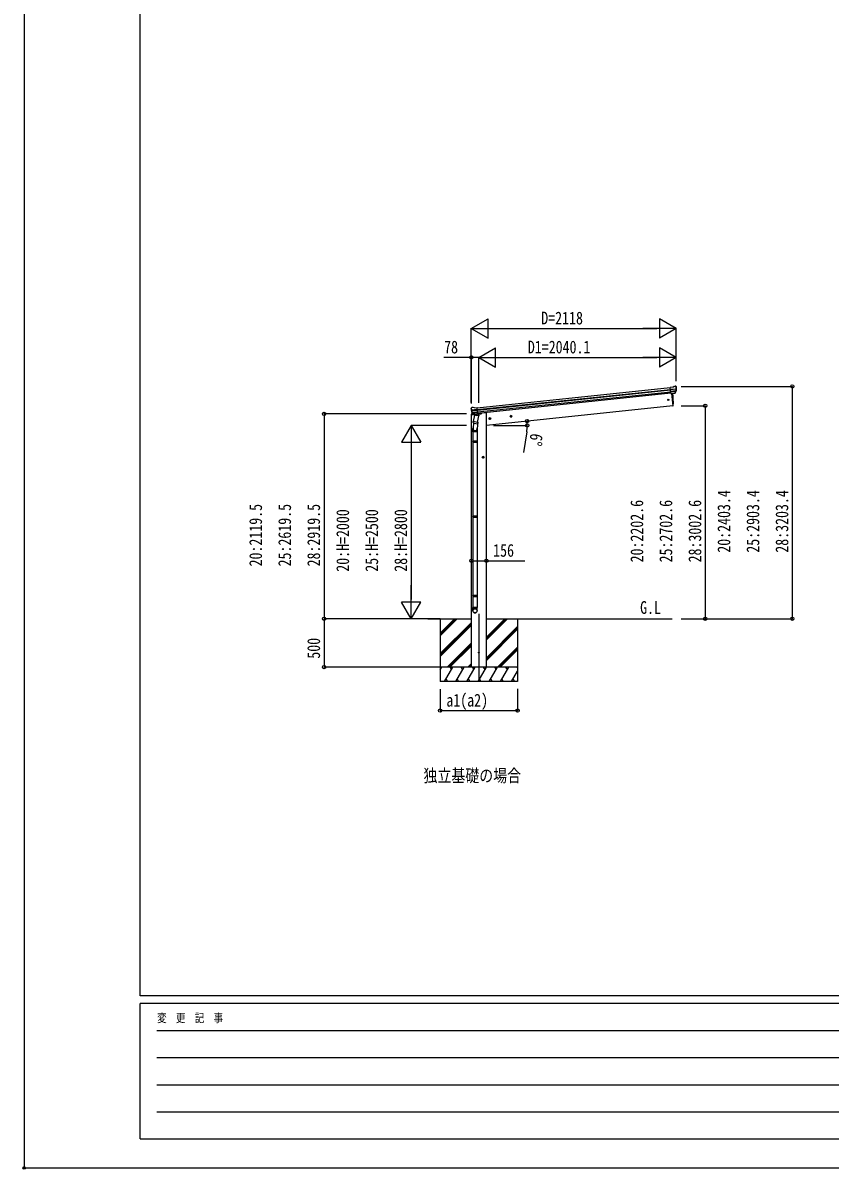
# Model space of a CAD drawing. Units: millimetres, scale not verified. Extents: x -16832 to 16820, y -11892 to 11880.
# Drawn here: x -16832 to -8490, y -11892 to -37 of the extents above; entities that cross this region are included whole.
import ezdxf
from ezdxf.enums import TextEntityAlignment as Align

# ---------------------------------------------------------------- set-up
doc = ezdxf.new("R2010")
doc.units = ezdxf.units.MM
doc.header["$LTSCALE"] = 50
doc.header["$PDMODE"] = 32
doc.header["$PDSIZE"] = 25
for name, color, linetype in [('0-2_USER1', 3, 'Continuous'), ('0-3_YKK_11', 7, 'Continuous'), ('0-4_YKK_12', 2, 'Continuous'), ('0-5_YKK_13', 4, 'Continuous'), ('0-6_YKK_A1', 4, 'Continuous'), ('0-7_YKK_D', 6, 'Continuous'), ('0-8_YKK_ZWAK', 7, 'Continuous')]:
    doc.layers.add(name, color=color, linetype=linetype)
doc.styles.add('ＭＳ ゴシック', font='')
doc.styles.get('ＭＳ ゴシック').set_extended_font_data('MS Gothic')

msp = doc.modelspace()

# ---------------------------------------------------------------- linework, layer by layer
at = {"layer": '0-3_YKK_11'}
msp.add_point((-16820, -11880), dxfattribs=at)
at = {"layer": '0-4_YKK_12'}
msp.add_line((-12119.92, -6147.5), (-12119.92, -6852.5), dxfattribs=at)
at = {"layer": '0-5_YKK_13'}
for p, q in [((-10115.36, -3803.42), (-10141.89, -3806.21)), ((-10135.1, -3870.76), (-10141.89, -3806.21)), ((-10139.73, -3826.74), (-10079.99, -3820.46)), ((-10079.51, -3826.33), (-10139.11, -3832.59)), ((-10080.35, -3843.08), (-10137.38, -3849.08)), ((-10081.74, -3847.74), (-10136.91, -3853.54)), ((-10091.75, -3865.98), (-10135.13, -3870.54)), ((-10135.1, -3870.76), (-10125.16, -3869.72)), ((-10128.22, -3870.04), (-10114.83, -3997.43)), ((-10125.16, -3869.72), (-10124.88, -3869.78)), ((-10124.88, -3869.78), (-10099.55, -3867.12)), ((-10099.55, -3867.12), (-10099.3, -3867)), ((-10099.3, -3867), (-10091.61, -3866.19)), ((-10090.3, -3864.32), (-10080.85, -3846.02)), ((-10089.24, -3864.75), (-10079.12, -3846.49)), ((-10089.05, -3794.62), (-10089.05, -3794.62)), ((-10085.38, -3795.71), (-10085.38, -3795.71)), ((-10085.38, -3795.71), (-10081.06, -3799.21)), ((-10081.06, -3799.21), (-10080.2, -3799.9)), ((-10078.81, -3803.6), (-10079.12, -3801.75)), ((-12200.21, -4026.57), (-12200.29, -4024.7)), ((-12198.92, -4021.8), (-12199.62, -4022.66)), ((-12195.42, -4017.48), (-12198.92, -4021.8)), ((-12195.42, -4017.48), (-12195.42, -4017.48)), ((-12192.07, -4015.66), (-12192.06, -4015.66)), ((-12164.49, -4018.79), (-12137.97, -4016.01)), ((-12131.19, -4080.56), (-12137.97, -4016.01)), ((-10114.83, -3997.43), (-10112.78, -3997.14)), ((-12199.92, -4085.16), (-12200.82, -4091.99)), ((-12200.82, -4091.99), (-12167.09, -4088.45)), ((-12180.41, -4080.8), (-12197.26, -4082.57)), ((-12135.81, -4036.54), (-12195.55, -4042.81)), ((-12194.8, -4048.65), (-12135.2, -4042.39)), ((-12177.29, -4084.21), (-12190.99, -4068.46)), ((-12190.5, -4064.87), (-12133.47, -4058.87)), ((-12176.35, -4083.57), (-12189.4, -4067.64)), ((-12188.17, -4069.14), (-12133, -4063.34)), ((-12163.85, -4093.5), (-12177.21, -4159.15)), ((-12166.99, -4084.32), (-12174.68, -4085.13)), ((-12174.59, -4084.89), (-12131.21, -4080.33)), ((-12173.84, -4085.13), (-12172.27, -4084.97)), ((-12172.27, -4084.97), (-12134.73, -4081.02)), ((-12170.48, -4085.43), (-12170.63, -4086.16)), ((-12170.02, -4087.29), (-12145.26, -4097.04)), ((-12166.72, -4084.39), (-12166.99, -4084.32)), ((-12141.39, -4081.72), (-12166.72, -4084.39)), ((-12118.97, -4102.63), (-12163.85, -4093.5)), ((-12161.68, -4090.58), (-12162.34, -4093.81)), ((-12140.87, -4082.05), (-12143.79, -4096.4)), ((-12141.13, -4081.6), (-12141.39, -4081.72)), ((-12131.19, -4080.56), (-12141.13, -4081.6)), ((-12134.73, -4081.02), (-12133.17, -4080.86)), ((-12132.33, -4168.28), (-12118.97, -4102.63)), ((-12131.35, -4078.98), (-12130.43, -4079.16)), ((-12130.43, -4079.16), (-12119.23, -4096.09)), ((-12127.07, -4084.24), (-12097.8, -4081.16)), ((-12119.23, -4096.09), (-12120.49, -4102.32)), ((-12092.94, -4073.61), (-12093.37, -4076.84)), ((-12182.51, -4267.32), (-12182.51, -4232.97)), ((-12136.51, -4267.32), (-12182.51, -4267.32)), ((-12180.51, -4267.32), (-12180.51, -4364.07)), ((-12174.8, -4174.44), (-12180.36, -4230.16)), ((-12179.69, -4171.4), (-12177.2, -4159.15)), ((-12179.48, -4172.8), (-12179.48, -4172.8)), ((-12178.14, -4173.76), (-12137.18, -4182.09)), ((-12132.33, -4168.28), (-12177.21, -4159.15)), ((-12131.9, -4166.14), (-12138.55, -4233.89)), ((-12138.51, -4267.32), (-12138.51, -4364.07)), ((-12136.51, -4232.67), (-12136.51, -4267.32)), ((-12132.34, -4168.28), (-12134.88, -4180.75)), ((-12182.51, -4366.07), (-12181.51, -4364.07)), ((-12136.51, -4366.07), (-12182.51, -4366.07)), ((-12136.51, -4374.07), (-12182.51, -4374.07)), ((-12137.51, -4364.07), (-12181.51, -4364.07)), ((-12137.51, -4376.07), (-12181.51, -4376.07)), ((-12180.51, -4376.07), (-12180.51, -5139.95)), ((-12138.51, -4376.07), (-12138.51, -5139.95)), ((-12136.51, -4366.07), (-12137.51, -4364.07)), ((-12136.51, -4374.07), (-12137.51, -4376.07)), ((-12136.51, -4366.07), (-12136.51, -4374.07)), ((-12182.51, -5141.95), (-12181.51, -5139.95)), ((-12136.51, -5141.95), (-12182.51, -5141.95)), ((-12136.51, -5149.95), (-12182.51, -5149.95)), ((-12137.51, -5139.95), (-12181.51, -5139.95)), ((-12137.51, -5151.95), (-12181.51, -5151.95)), ((-12180.51, -5151.95), (-12180.51, -5960.44)), ((-12138.51, -5151.95), (-12138.51, -5960.44)), ((-12136.51, -5141.95), (-12137.51, -5139.95)), ((-12136.51, -5149.95), (-12137.51, -5151.95)), ((-12136.51, -5141.95), (-12136.51, -5149.95)), ((-12182.51, -5962.44), (-12181.51, -5960.44)), ((-12136.51, -5962.44), (-12182.51, -5962.44)), ((-12136.51, -5970.44), (-12182.51, -5970.44)), ((-12137.51, -5960.44), (-12181.51, -5960.44)), ((-12137.51, -5972.44), (-12181.51, -5972.44)), ((-12180.51, -5972.44), (-12180.51, -6082.44)), ((-12138.51, -5972.44), (-12138.51, -6082.44)), ((-12136.51, -5962.44), (-12137.51, -5960.44)), ((-12136.51, -5970.44), (-12137.51, -5972.44)), ((-12136.51, -5962.44), (-12136.51, -5970.44)), ((-12182.51, -6116.58), (-12182.51, -6082.44)), ((-12136.51, -6082.44), (-12182.51, -6082.44)), ((-12136.51, -6116.58), (-12136.51, -6082.44))]:
    msp.add_line(p, q, dxfattribs=at)
for points in [[(-10115.36, -3803.42), (-10103.77, -3796.45), (-10103.76, -3796.45)], [(-10102.54, -3796.04), (-10102.53, -3796.04), (-10089.05, -3794.62)], [(-12178.58, -4014.24), (-12178.58, -4014.24), (-12192.06, -4015.66)], [(-12164.49, -4018.79), (-12177.29, -4014.39), (-12177.29, -4014.39)], [(-12182.51, -4366.07), (-12182.51, -4374.07), (-12181.51, -4376.07)], [(-12182.51, -5141.95), (-12182.51, -5149.95), (-12181.51, -5151.95)], [(-12182.51, -5962.44), (-12182.51, -5970.44), (-12181.51, -5972.44)]]:
    msp.add_lwpolyline(points, dxfattribs=at)
for centre, radius in [((-10161.62, -3934.88), 6.5), ((-12119.92, -6550), 5)]:
    msp.add_circle(centre, radius, dxfattribs=at)
for centre, radius, start, end in [((-11009.43, -3957.22), 900, 357.63919, 5.64986), ((-10102.22, -3799.02), 3, 96.02369, 120.97631), ((-10091.86, -3863.3), 2.99, 285.2717, 331.00739), ((-10088.53, -3799.6), 5, 51.04426, 95.95574), ((-10272.37, -3825.25), 192.44, 1.4271, 6.57578), ((-10083.51, -3844.64), 3, 332.69111, 354.20009), ((-10279.71, -3824.72), 200.2, 354.20009, 359.53883), ((-10034.72, -3818.35), 45.32, 182.67122, 185.64518), ((-10079.32, -3827.67), 1.35, 95.1605, 97.91927), ((-10076.72, -3826.11), 2.74, 179.02151, 184.43412), ((-10081.75, -3845.04), 3, 331, 354.13916), ((-10279.71, -3824.72), 202, 354.13916, 6), ((-11999.32, -4005.45), 202, 186, 197.86084), ((-12006.38, -4007.5), 192.44, 185.42422, 190.5729), ((-12191.54, -4020.63), 5, 96.04426, 140.95574), ((-12178.27, -4017.22), 3, 71.02369, 95.97631), ((-10113.2, -3994.17), 3, 278, 357.63919), ((-12196.94, -4085.55), 3, 96, 172.5), ((-12240.27, -4050.16), 45.32, 6.35482, 9.32878), ((-12197.58, -4049.02), 2.74, 7.56588, 12.97849), ((-12194.71, -4050), 1.35, 94.08073, 96.8395), ((-11999.32, -4005.45), 200.2, 192.46117, 197.79991), ((-12188.72, -4066.49), 3, 197.86084, 221), ((-12187.08, -4065.74), 3, 197.79991, 219.30889), ((-12175.03, -4082.25), 2.99, 220.99261, 266.7283), ((-12173.89, -4084.64), 0.5, 240.73754, 276), ((-12170.97, -4085.33), 0.5, 348.5, 96), ((-12169.65, -4086.36), 1, 168.5, 248.5), ((-12144.79, -4096.13), 1.03, 242.53897, 344.46569), ((-12140.29, -4082.21), 0.604, 93.09842, 164.70595), ((-12133.22, -4080.36), 0.5, 276, 311.26246), ((-12098.33, -4076.19), 5, 276, 352.5), ((-12152.51, -4232.97), 30, 177.45142, 180), ((-12177.79, -4171.82), 1.95, 167.54017, 209.97766), ((-12177.74, -4171.8), 2, 209.90962, 258.5), ((-12136.78, -4180.13), 2, 258.5, 341.96843)]:
    msp.add_arc(centre, radius, start, end, dxfattribs=at)
for centre, major_axis, ratio, start_param, end_param in [((-10092.06, -3863), (-0.11, 3), 0.642905, 3.24593831, 4.20392797), ((-10091.93, -3863.2), (1.66, -2.51), 0.997631, 5.80419048, 5.89294842), ((-10092, -3863.09), (3.53, -2.11), 0.650902, 5.25614477, 5.32895537), ((-10089.63, -3862.74), (1.08, 3.13), 0.040856, 2.11350352, 2.14162489), ((-10081.07, -3803.21), (-0.87, 5.91), 0.020485, 0.67143203, 1.56913061), ((-10086.47, -3798.69), (5.88, -1.31), 0.24881, 0.46058498, 0.46410383), ((-10082.09, -3802.24), (-2.34, 1.9), 0.995767, 3.98597162, 4.71238898), ((-10277.4, -3846.66), (-20.92, 199.05), 0.994373, 4.71137894, 4.7277536), ((-12197.29, -4024.55), (1.9, 2.34), 0.995767, 1.57079633, 2.29721369), ((-12193.74, -4020.17), (-5.48, -2.51), 0.24881, 5.81908147, 5.82260033), ((-12198.08, -4025.71), (-0.38, 5.97), 0.020485, 4.7140547, 5.61175327), ((-11997.01, -4027.4), (-20.92, 199.05), 0.994373, 1.55543171, 1.57180637), ((-12177.33, -4082.17), (-1.71, 2.84), 0.040856, 4.14156042, 4.16968179), ((-12174.9, -4081.91), (-0.51, 2.96), 0.642905, 2.07925734, 3.03724699), ((-12174.94, -4082.02), (-3.02, -2.79), 0.650902, 0.95422993, 1.02704053), ((-12174.99, -4082.14), (-1.1, -2.8), 0.997631, 0.39023689, 0.47899483), ((-12159.51, -4232.67), (23, 0), 0.996195, 2.62193603, 6.60747969), ((-12159.51, -4232.67), (21, 0), 0.996195, 3.02154981, 6.2247991), ((-12159.51, -6114.84), (-23, 0), 0.996195, 3.14159265, 6.28318531), ((-12159.51, -6116.58), (-23, 0), 0.996195, 3.14159265, 6.28318531), ((-12159.51, -6116.58), (0, -23.43), 0.981806, 4.71238898, 7.85398163)]:
    msp.add_ellipse(centre, major_axis=major_axis, ratio=ratio, start_param=start_param, end_param=end_param, dxfattribs=at)
msp.add_ellipse((-12159.51, -6116.58), major_axis=(21, 0), ratio=0.996195, dxfattribs=at)
at = {"layer": '0-6_YKK_A1'}
for p, q in [((-12137.76, -4018), (-10141.68, -3808.2)), ((-12135.78, -4036.89), (-10139.69, -3827.09)), ((-12135.35, -4041.07), (-10139.25, -3831.27)), ((-12133.25, -4060.93), (-10137.16, -3851.13)), ((-10135.41, -3867.87), (-12131.49, -4077.67)), ((-10128.22, -3870.04), (-10114.83, -3997.43)), ((-10114.83, -3997.43), (-12042.17, -4200)), ((-12197.67, -6700), (-12197.67, -4091.66)), ((-11996.01, -4127.78), (-12015.9, -4129.87)), ((-12006.74, -4121.36), (-12012.81, -4125.77)), ((-12012.81, -4125.77), (-12012.03, -4133.24)), ((-12012.03, -4133.24), (-12005.17, -4136.29)), ((-12004.91, -4138.77), (-12007, -4118.88)), ((-11999.88, -4124.41), (-12006.74, -4121.36)), ((-11777.22, -4104.78), (-11797.11, -4106.87)), ((-11787.94, -4098.36), (-11794.02, -4102.78)), ((-11794.02, -4102.78), (-11793.23, -4110.24)), ((-11793.23, -4110.24), (-11786.38, -4113.29)), ((-11786.12, -4115.77), (-11788.21, -4095.88)), ((-11781.09, -4101.42), (-11787.94, -4098.36)), ((-12066.17, -4529.55), (-12086.17, -4529.55)), ((-12076.17, -4522.05), (-12082.67, -4525.8)), ((-12082.67, -4525.8), (-12082.67, -4533.3)), ((-12082.67, -4533.3), (-12076.17, -4537.06)), ((-12076.17, -4539.55), (-12076.17, -4519.55)), ((-12069.67, -4525.8), (-12076.17, -4522.05)), ((-12648.81, -6200), (-12197.67, -6200)), ((-12519.92, -6200), (-12519.92, -6850)), ((-12519.92, -6376.57), (-12343.35, -6200)), ((-12519.92, -6362.43), (-12357.49, -6200)), ((-12519.92, -6348.29), (-12371.63, -6200)), ((-12519.92, -6560.42), (-12197.67, -6238.17)), ((-12519.92, -6574.56), (-12197.67, -6252.31)), ((-12519.92, -6588.7), (-12197.67, -6266.45)), ((-12042.17, -6200), (-10123.23, -6200)), ((-12042.17, -6419.32), (-11822.85, -6200)), ((-12042.17, -6405.18), (-11836.99, -6200)), ((-12042.17, -6391.04), (-11851.13, -6200)), ((-12042.17, -6603.17), (-11719.92, -6280.92)), ((-11719.92, -6200), (-11719.92, -6850)), ((-12042.17, -6617.31), (-11719.92, -6295.06)), ((-12042.17, -6631.45), (-11719.92, -6309.2)), ((-12447.31, -6699.94), (-12197.67, -6450.3)), ((-12433.17, -6699.94), (-12197.67, -6464.44)), ((-12419.03, -6699.94), (-12197.67, -6478.59)), ((-11926.81, -6699.94), (-11719.92, -6493.05)), ((-11912.67, -6699.94), (-11719.92, -6507.19)), ((-11898.53, -6699.94), (-11719.92, -6521.34)), ((-12519.92, -6728.94), (-12503.21, -6700)), ((-11719.92, -6700), (-12519.92, -6700)), ((-12474.35, -6850), (-12387.74, -6700)), ((-12402.74, -6725.98), (-12417.74, -6700)), ((-12358.87, -6850), (-12272.27, -6700)), ((-12287.27, -6725.98), (-12302.27, -6700)), ((-12243.4, -6850), (-12156.8, -6700)), ((-12235.18, -6699.94), (-12197.67, -6662.43)), ((-12221.04, -6699.94), (-12197.67, -6676.58)), ((-12206.89, -6699.94), (-12197.67, -6690.72)), ((-12171.8, -6725.98), (-12186.8, -6700)), ((-12127.93, -6850), (-12041.33, -6700)), ((-12056.33, -6725.98), (-12071.33, -6700)), ((-12012.46, -6850), (-11925.86, -6700)), ((-11940.86, -6725.98), (-11955.86, -6700)), ((-11897, -6850), (-11810.39, -6700)), ((-11825.39, -6725.98), (-11840.39, -6700)), ((-11781.53, -6850), (-11719.92, -6743.3)), ((-11719.92, -6708.67), (-11724.93, -6700)), ((-11719.92, -6850), (-12519.92, -6850)), ((-12459.35, -6824.02), (-12444.35, -6850)), ((-12343.88, -6824.02), (-12328.88, -6850)), ((-12228.41, -6824.02), (-12213.41, -6850)), ((-12112.93, -6824.02), (-12097.94, -6850)), ((-11997.47, -6824.02), (-11982.47, -6850)), ((-11882, -6824.02), (-11867, -6850)), ((-11766.53, -6824.02), (-11751.53, -6850))]:
    msp.add_line(p, q, dxfattribs=at)
for points in [[(-12042.17, -6700), (-12042.17, -4071), (-12062.17, -4071), (-12093.03, -4074.24)], [(-12005.17, -4136.29), (-11999.1, -4131.88), (-11999.88, -4124.41)], [(-11786.38, -4113.29), (-11780.3, -4108.88), (-11781.09, -4101.42)], [(-12076.17, -4537.06), (-12069.67, -4533.3), (-12069.67, -4525.8)]]:
    msp.add_lwpolyline(points, dxfattribs=at)
for centre, radius in [((-12005.96, -4128.82), 8.5), ((-12005.96, -4128.82), 7.7), ((-12005.96, -4128.82), 6.5), ((-11787.16, -4105.83), 8.5), ((-11787.16, -4105.83), 7.7), ((-11787.16, -4105.83), 6.5), ((-12076.17, -4529.55), 8.5), ((-12076.17, -4529.55), 7.7), ((-12076.17, -4529.55), 6.5)]:
    msp.add_circle(centre, radius, dxfattribs=at)
at = {"layer": '0-7_YKK_D'}
for p, q in [((-12198.17, -3196.6), (-12024.97, -3096.6)), ((-12198.17, -3964.02), (-12198.17, -3195.6)), ((-12198.17, -3196.6), (-12024.97, -3296.6)), ((-12198.17, -3196.6), (-11851.76, -3196.6)), ((-12024.97, -3296.6), (-12024.97, -3096.6)), ((-11998.17, -3196.6), (-10279.79, -3196.6)), ((-10079.79, -3196.6), (-10426.2, -3196.6)), ((-10079.79, -3196.6), (-10252.99, -3096.6)), ((-10252.99, -3096.6), (-10252.99, -3296.6)), ((-10079.79, -3196.6), (-10252.99, -3296.6)), ((-10079.79, -3741.28), (-10079.79, -3195.6)), ((-12119.92, -3496.6), (-11946.72, -3396.6)), ((-11946.72, -3596.6), (-11946.72, -3396.6)), ((-10079.79, -3496.6), (-10252.99, -3396.6)), ((-10252.99, -3396.6), (-10252.99, -3596.6)), ((-12197.67, -3974.02), (-12197.67, -3495.6)), ((-12119.92, -3965.85), (-12119.92, -3495.6)), ((-12119.92, -3964.85), (-12119.92, -3495.6)), ((-12119.92, -3496.6), (-11946.72, -3596.6)), ((-12119.92, -3496.6), (-11773.51, -3496.6)), ((-11919.92, -3496.6), (-10279.79, -3496.6)), ((-10079.79, -3496.6), (-10426.2, -3496.6)), ((-10079.79, -3496.6), (-10252.99, -3596.6)), ((-10079.79, -3741.28), (-10079.79, -3495.6)), ((-10028.95, -3796.6), (-8878.79, -3796.6)), ((-8879.79, -3796.6), (-8879.79, -6200)), ((-10028.95, -3997.43), (-9778.79, -3997.43)), ((-9779.79, -3997.43), (-9779.79, -6200)), ((-12248.17, -4080.51), (-13720.92, -4080.51)), ((-13719.92, -4080.51), (-13719.92, -6200)), ((-12819.92, -4200), (-12919.92, -4373.21)), ((-12248.17, -4200), (-12820.92, -4200)), ((-12819.92, -4200), (-12719.92, -4373.21)), ((-12819.92, -4200), (-12819.92, -4546.41)), ((-11967.81, -4200), (-11618.26, -4200)), ((-11624.72, -4267.78), (-11659.21, -4480.2)), ((-12919.92, -4373.21), (-12719.92, -4373.21)), ((-12819.92, -4400), (-12819.92, -6000)), ((-12819.92, -6200), (-12819.92, -5853.59)), ((-12819.92, -6200), (-12919.92, -6026.79)), ((-12719.92, -6026.79), (-12919.92, -6026.79)), ((-12819.92, -6200), (-12719.92, -6026.79)), ((-12649.81, -6200), (-13720.92, -6200)), ((-12520.92, -6200), (-13720.92, -6200)), ((-13719.92, -6200), (-13719.92, -6700)), ((-12649.81, -6200), (-12820.92, -6200)), ((-10028.95, -6200), (-9778.79, -6200)), ((-10027.95, -6200), (-8878.79, -6200)), ((-12520.92, -6700), (-13720.92, -6700)), ((-12519.92, -6929.4), (-12519.92, -7151)), ((-11719.92, -6924.38), (-11719.92, -7151)), ((-12519.92, -7150), (-11719.92, -7150))]:
    msp.add_line(p, q, dxfattribs=at)
for points in [[(-12119.92, -3496.6), (-12197.67, -3496.6), (-12480.87, -3496.6)], [(-12197.67, -5600), (-12042.17, -5600), (-11643.77, -5600)]]:
    msp.add_lwpolyline(points, dxfattribs=at)
for centre in [(-12197.67, -3496.6), (-8879.79, -3796.6), (-9779.79, -3997.43), (-13719.92, -4080.51), (-11621.57, -4155.79), (-11619.26, -4200), (-12197.67, -5600), (-12042.17, -5600), (-13719.92, -6200), (-13719.92, -6200), (-9779.79, -6200), (-8879.79, -6200), (-13719.92, -6700), (-12519.92, -7150), (-11719.92, -7150)]:
    msp.add_circle(centre, 17, dxfattribs=at)
for start, end in [(350.77751, 0), (0, 6)]:
    msp.add_arc((-12042.17, -4200), 422.91, start, end, dxfattribs=at)
at = {"layer": '0-8_YKK_ZWAK'}
for p, q in [((-15619.92, -10100), (-15619.92, 11100)), ((15580.08, -10100), (-15619.92, -10100)), ((-5219.92, -10180), (-15619.92, -10180)), ((-15619.92, -11580), (-15619.92, -10180)), ((-15449.92, -10460), (-5419.92, -10460)), ((-15449.92, -10740), (-5419.92, -10740)), ((-15449.92, -11020), (-5419.92, -11020)), ((-15449.92, -11300), (-5419.92, -11300)), ((-15619.92, -11580), (-5219.92, -11580))]:
    msp.add_line(p, q, dxfattribs=at)
msp.add_lwpolyline([(-16820, -11880), (16820, -11880), (16820, 11880), (-16820, 11880)], close=True, dxfattribs=at)

# ---------------------------------------------------------------- texts
at = {"layer": '0-2_USER1', "style": 'ＭＳ ゴシック', "width": 0.8}
for s, p in [('G.L', (-10452.99, -6189.34)), ('独立基礎の場合', (-12692, -7928))]:
    msp.add_text(s, height=132, dxfattribs=at).set_placement(p, align=Align.BOTTOM_LEFT)
at = {"layer": '0-7_YKK_D', "style": 'ＭＳ ゴシック', "width": 0.8}
for s, p in [('D=2118', (-11474.98, -3194.6)), ('78', (-12478.87, -3494.6)), ('D1=2040.1', (-11613.45, -3494.6)), ('156', (-11972.17, -5598)), ('a1(a2)', (-12455.92, -7148))]:
    msp.add_text(s, height=132, dxfattribs=at).set_placement(p, align=Align.BOTTOM_LEFT)
for s, rotation, p in [('6°', 260.778, (-11623.07, -4270.07)), ('20:2202.6', 90, (-10381.79, -5617.11)), ('25:2702.6', 90, (-10081.79, -5617.11)), ('28:3002.6', 90, (-9781.79, -5617.11)), ('20:2403.4', 90, (-9481.79, -5516.7)), ('25:2903.4', 90, (-9181.79, -5516.7)), ('28:3203.4', 90, (-8881.79, -5516.7)), ('20:2119.5', 90, (-14321.92, -5658.66)), ('25:2619.5', 90, (-14021.92, -5658.66)), ('28:2919.5', 90, (-13721.92, -5658.66)), ('20:H=2000', 90, (-13421.92, -5713.6)), ('25:H=2500', 90, (-13121.92, -5713.6)), ('28:H=2800', 90, (-12821.92, -5713.6)), ('500', 90, (-13721.92, -6613.2))]:
    msp.add_text(s, height=132, rotation=rotation, dxfattribs=at).set_placement(p, align=Align.BOTTOM_LEFT)
at = {"layer": '0-8_YKK_ZWAK', "style": 'ＭＳ ゴシック', "width": 0.8}
msp.add_text('変  更  記  事', height=87.98, dxfattribs=at).set_placement((-15445.24, -10400), align=Align.BOTTOM_LEFT)

doc.saveas('drawing.dxf')
